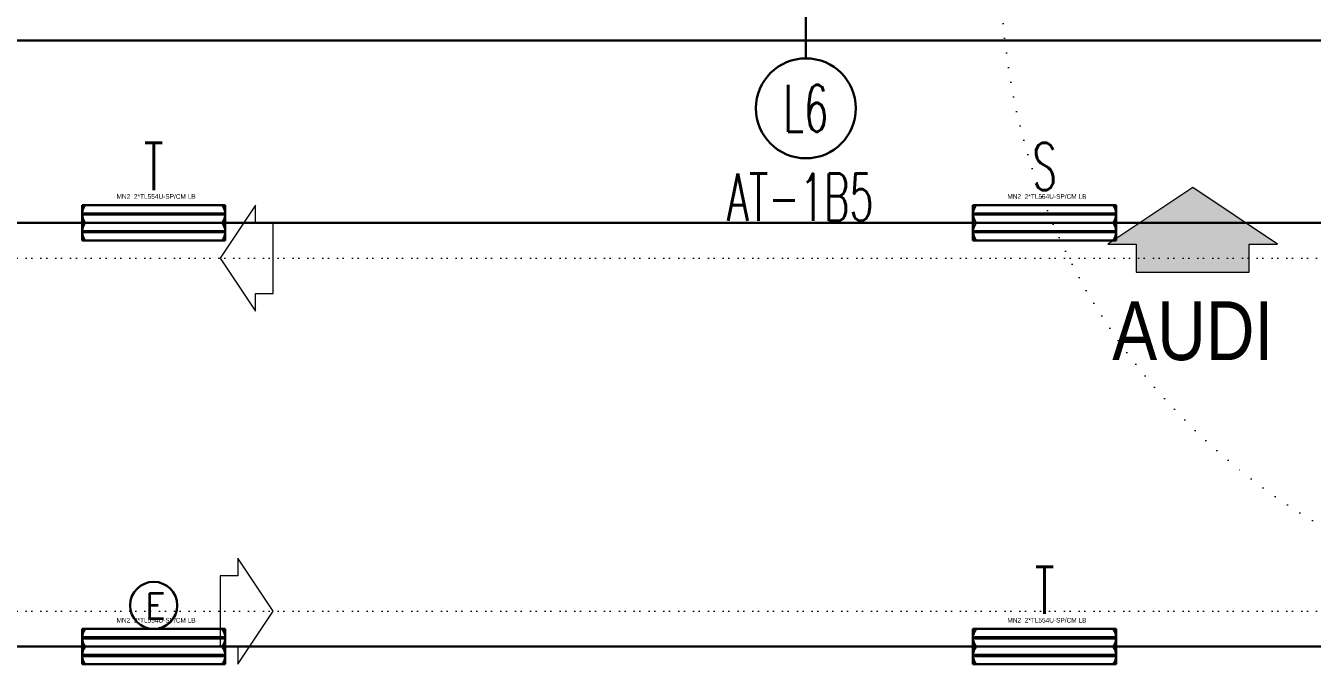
# Model space of a CAD drawing. Header units: metres. Extents: x -13316 to 152404, y -3899 to 30226.
# Drawn here: x 65569 to 66661, y 565 to 1107 of the extents above; entities that cross this region are included whole.
import ezdxf
from ezdxf.enums import TextEntityAlignment as Align

# ---------------------------------------------------------------- set-up
doc = ezdxf.new("R2010")
doc.units = ezdxf.units.M
doc.header["$LTSCALE"] = 100
doc.header["$MEASUREMENT"] = 0
doc.header["$PDMODE"] = 1
doc.linetypes.add('DOT2', pattern=[0.125, 0, -0.125])
doc.layers.get('0').update_dxf_attribs({"color": 9, "lineweight": 9})
for name, color, linetype, lineweight in [('06D', 9, 'Continuous', 9), ('21', 9, 'Continuous', 9), ('E-2x54 W SIVAÜSTÜ FLUORESAN YÜKSEK TAVAN ARMATÜRÜ', 7, 'Continuous', 30), ('E-ACİL AYDINLATMA KİTİ', 7, 'Continuous', 30), ('E-KABLO', 7, 'Continuous', 30), ('E-LINYE', 7, 'Continuous', 30)]:
    doc.layers.add(name, color=color, linetype=linetype, lineweight=lineweight)
doc.styles.add('Arial', font='arial.ttf', dxfattribs={"height": 2.5})
doc.styles.add('E-YAZI', font='txttw.shx')
doc.styles.add('MuuM_TEXT-STANDART', font='ARIALN.TTF')

# ---------------------------------------------------------------- blocks, each defined once
blk = doc.blocks.new('2x54 W SIVAÜSTÜ FLUORESAN YÜKSEK TAVAN ARMATÜRÜ')
at = {"layer": 'E-2x54 W SIVAÜSTÜ FLUORESAN YÜKSEK TAVAN ARMATÜRÜ', "color": 4}
for p, q in [((-60.8, 15), (-60.8, -15)), ((-60.8, 15), (60.8, 15)), ((60.8, 15), (60.8, 0)), ((-60, 0), (-15, 0)), ((15, 0), (60, 0)), ((60.8, 0), (60.8, -15)), ((-60.8, -15), (60.8, -15))]:
    blk.add_line(p, q, dxfattribs=at)
at = {"layer": 'E-2x54 W SIVAÜSTÜ FLUORESAN YÜKSEK TAVAN ARMATÜRÜ', "color": 7}
for p, q in [((-60.8, 0), (60.8, 0)), ((-59.3, 8), (59.3, 8)), ((-59.2, 7), (59.4, 7)), ((-59.3, -7), (59.3, -7)), ((-59.2, -8), (59.4, -8))]:
    blk.add_line(p, q, dxfattribs=at)
for centre in [(-59.2, 7.6), (-59.2, 7.3), (59.4, 7.6), (59.4, 7.3), (-59.2, -7.4), (-59.2, -7.7), (59.4, -7.4), (59.4, -7.7)]:
    blk.add_circle(centre, 0.11, dxfattribs=at)
for centre, radius, start, end in [((-48.7, 7.5), 12.1, 141.86, 218.14), ((48.7, 7.5), 12.1, 321.86, 38.14), ((-59.1, 7.5), 0.515, 106.8674, 266.7612), ((-59.3, 7.5), 0.519, 289.2244, 84.4042), ((59.5, 7.5), 0.515, 106.8674, 266.7612), ((59.3, 7.5), 0.519, 289.2244, 84.4042), ((-48.7, -7.5), 12.1, 141.86, 218.14), ((-59.1, -7.5), 0.515, 106.8674, 266.7612), ((-59.3, -7.5), 0.519, 289.2244, 84.4042), ((48.7, -7.5), 12.1, 321.86, 38.14), ((59.5, -7.5), 0.515, 106.8674, 266.7612), ((59.3, -7.5), 0.519, 289.2244, 84.4042)]:
    blk.add_arc(centre, radius, start, end, dxfattribs=at)
at = {"layer": 'E-2x54 W SIVAÜSTÜ FLUORESAN YÜKSEK TAVAN ARMATÜRÜ', "color": 7, "style": 'Arial'}
blk.add_text('MN2  2*TL554U-SP/CM LB', height=3.951, dxfattribs=at).set_placement((-31.6, 20.4))
blk = doc.blocks.new('100_ACİL AYDINLATMA KİTİ')
at = {"layer": 'E-ACİL AYDINLATMA KİTİ', "color": 3}
blk.add_circle((0, 0), 1.251, dxfattribs=at)
at = {"layer": 'E-ACİL AYDINLATMA KİTİ', "color": 3, "style": 'E-YAZI'}
blk.add_text('E', height=1.34, dxfattribs=at).set_placement((-0.448, -0.694))
blk = doc.blocks.new('0-OK 2')
at = {"true_color": 0x4f4f4f}
blk.add_hatch(color=251, dxfattribs=at).paths.add_polyline_path([(0, 0), (120, 180), (120, 120), (180, 120), (180, -120), (120, -120), (120, -180)])
at = {"linetype": 'ByBlock', "lineweight": -2}
blk.add_lwpolyline([(180, -120), (180, 120), (120, 120), (120, 180), (0, 0), (120, -180), (120, -120)], close=True, dxfattribs=at)
blk.add_point((0, 0))
blk = doc.blocks.new('0_arrow1')
at = {"linetype": 'ByBlock', "lineweight": -2}
blk.add_lwpolyline([(15, -22.5), (-15, -22.5), (-15, -15), (-22.5, -15), (0, 0), (22.5, -15), (15, -15)], close=True, dxfattribs=at)
blk.add_point((0, 0))
blk = doc.blocks.new('1.bod.mimari1.elk')
at = {"layer": '06D', "linetype": 'DOT2'}
for points in [[(2500, -1650), (2500, -7740, 0.4142136), (3100, -8340), (12425, -8340)], [(2800, -1678.64), (2800, -7740, 0.4142136), (3100, -8040), (11395.6, -8040)], [(7872.5, -3317.79), (7872.5, -7740, 0.4142136), (8472.5, -8340), (11395.6, -8340)], [(8172.5, -3317.79), (8172.5, -7740, 0.4142136), (8472.5, -8040), (11395.6, -8040)], [(10080, -4400), (10080, -7740, 0.4390312), (10610, -8340), (11395.6, -8340)]]:
    blk.add_lwpolyline(points, format="xyb", dxfattribs=at)
at = {"layer": '06D', "xscale": -2, "yscale": 2, "zscale": 2}
for p, rotation in [((9413.56, -8040), 90), ((9458.56, -8340), 270)]:
    blk.add_blockref('0_arrow1', p, dxfattribs=dict(at, rotation=rotation))
at = {"layer": '21', "xscale": 0.4000000000000003, "yscale": 0.4000000000000003, "zscale": 0.4000000000000003, "rotation": 270}
blk.add_blockref('0-OK 2', (10239.83, -7980), dxfattribs=at)
at = {"layer": '21', "insert": (10239.83, -8102), "char_height": 50, "width": 826.27, "attachment_point": 5, "style": 'MuuM_TEXT-STANDART'}
blk.add_mtext('AUDI', dxfattribs=at)

msp = doc.modelspace()

# ---------------------------------------------------------------- linework, layer by layer
at = {"layer": 'E-KABLO', "color": 6}
for p, q in [((67532.69, 1095), (64666.8, 1095)), ((64981.35, 940), (65616.46, 940)), ((65738.06, 940), (66373.18, 940)), ((66494.78, 940), (67129.9, 940)), ((64981.35, 580), (65616.46, 580)), ((66373.18, 580), (65738.06, 580)), ((67129.9, 580), (66494.78, 580))]:
    msp.add_line(p, q, dxfattribs=at)
at = {"layer": 'E-LINYE', "color": 7, "linetype": 'Continuous'}
msp.add_line((66231.23, 1079.7), (66231.23, 1200), dxfattribs=at)
msp.add_circle((66231.23, 1037.26), 42.44, dxfattribs=at)

# ---------------------------------------------------------------- block references
at = {"layer": '06D'}
msp.add_blockref('1.bod.mimari1.elk', (56320, 8950), dxfattribs=at)
at = {"layer": 'E-2x54 W SIVAÜSTÜ FLUORESAN YÜKSEK TAVAN ARMATÜRÜ', "color": 6}
for p in [(65677.26, 940), (66433.98, 940), (65677.26, 580), (66433.98, 580)]:
    msp.add_blockref('2x54 W SIVAÜSTÜ FLUORESAN YÜKSEK TAVAN ARMATÜRÜ', p, dxfattribs=at)
at = {"layer": 'E-ACİL AYDINLATMA KİTİ', "xscale": 16, "yscale": 16, "zscale": 16}
msp.add_blockref('100_ACİL AYDINLATMA KİTİ', (65677.2, 615.02), dxfattribs=at)

# ---------------------------------------------------------------- texts
at = {"layer": 'E-LINYE', "color": 3, "linetype": 'Continuous', "style": 'E-YAZI', "width": 0.6}
for s, p in [('L6', (66231.23, 1037.26)), ('T', (65677.26, 987.85)), ('S', (66433.98, 987.85)), ('AT-1B5', (66226.51, 961.78)), ('T', (66433.98, 627.85))]:
    msp.add_text(s, height=40, dxfattribs=at).set_placement(p, align=Align.MIDDLE_CENTER)

doc.saveas('drawing.dxf')
